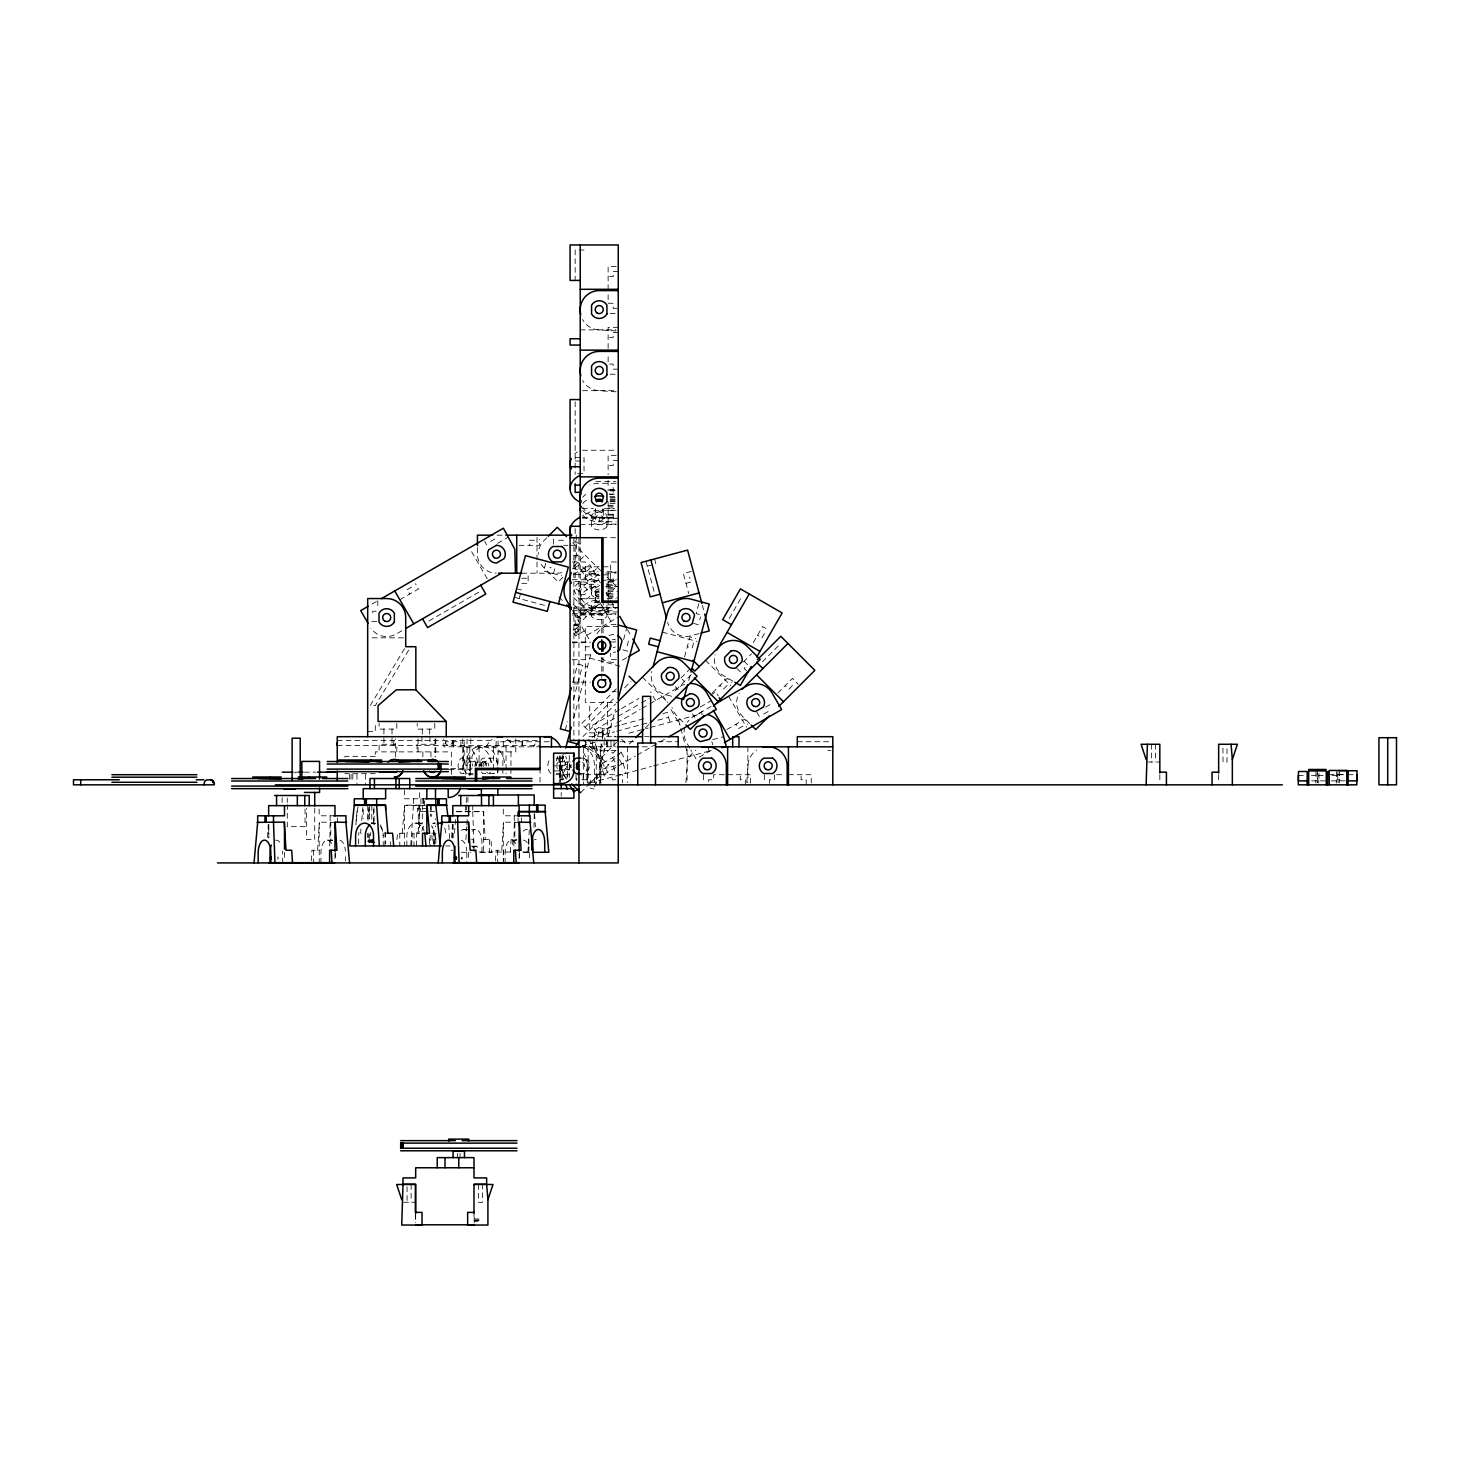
<?xml version="1.0" encoding="UTF-8"?>
<svg xmlns="http://www.w3.org/2000/svg" width="1470" height="1470" viewBox="0 0 1470 1470"><rect width="100%" height="100%" fill="white"/><g stroke="black" fill="none" stroke-linecap="round" stroke-linejoin="round"><path stroke-width="0.75" stroke-dasharray="5 3.75" d="M395.632 757.05L395.632 738.951M374.005 807.544L374.152 824.835M472.752 811.734L474.185 852.288M413.419 805.376L410.718 845.93M267.485 837.385L268.293 824.523M311.254 860.814L311.916 850.266L319.229 850.266M317.612 850.266L319.358 822.373M329.739 846.058L330.107 822.373M355.869 824.835L357.339 807.544M367.996 820.389L368.805 807.526M411.618 845.93L412.427 833.251L419.74 833.251M418.123 833.251L419.869 805.376M429.313 843.817L429.846 835.383M451.639 837.385L452.448 824.523M454.469 833.288L455.663 818.257M465.916 839.609L466.725 826.746M466.854 824.596L467.258 818.165M495.408 860.814L496.07 850.266L503.383 850.266L503.383 862.927M501.766 850.266L503.512 822.373M510.347 852.288L511.137 839.609L516.852 839.609M513.894 846.058L514.261 822.373M527.914 852.288L529.494 826.967M559.041 784.833L560.309 766.091A19.643 19.643 0 0 1 563.139 756.315M685.92 782.757L687.06 766.091A19.643 19.643 0 0 1 695.751 750.159M746.76 782.738L747.881 765.833A19.661 19.661 0 0 1 756.793 750.012M360.958 828.97L360.591 833.251L362.869 833.251M361.73 820.389L362.851 807.526M396.937 839.591L397.506 833.251L404.452 833.251M402.174 833.251L404.636 805.376L427.035 805.376M356.144 820.609L358.184 805.376M578.959 629.619L577.067 632.008L573.888 632.376M473.928 847.106L475.821 846.169L477.695 847.161M519.204 598.566L520.931 592.153M545.756 563.175L543.661 571.003L561.613 575.817M553.455 573.631L554.76 568.743L549.872 567.42M573.061 681.327L577.692 664.017L587.486 666.645M565.215 730.222L567.53 721.568M573.318 699.941L582.598 665.34M562.165 761.148L563.947 754.551M573.576 718.554L591.546 651.486M594.413 748.542L597.206 738.142M597.757 736.047L599.98 727.724L609.774 730.351M623.611 639.597L626.881 627.341M602.259 738.84L603.582 733.934L608.47 735.257M627.194 645.808L628.499 640.902L625.246 640.02M594.597 787.001L615.415 709.293M684.579 656.888L689.926 636.896L695.806 638.458M698.856 603.6L696.155 613.633L701.061 614.938L699.757 619.844M693.509 643.107L692.205 647.994L687.298 646.69M688.732 680.518L690.422 674.197M521.905 744.445L522.291 741.744L522.695 744.445M452.539 743.434L452.925 741.744L449.985 745.547M461.176 858.976C462.407 853.39 462.774 862.541 461.268 857.433M729.267 618.411L742.295 595.828M753.301 642.666L762.599 626.569L767.854 629.601M764.455 633.496L761.919 637.888L757.528 635.352M404.526 648.656L370.219 705.637L375.291 705.637L410.773 646.708M472.256 846.573L473.303 847.161M546.822 537.763L543.845 540.739A19.018 19.018 0 0 0 538.277 554.19M562.918 577.214L558.177 581.973L543.845 567.622A19.018 19.018 0 0 1 540.813 563.69M573.704 566.428L585.06 555.072M586.861 571.205L590.444 567.622L594.027 571.205L597.61 567.622M598.327 574.072L594.027 578.371L577.894 562.257M582.377 613.339L588.643 607.055L592.226 610.638M599.025 603.839L582.377 620.505L572.969 611.097M606.945 595.938L614.846 588.018M616.316 688.879L581.495 723.718L588.662 730.884M585.078 727.301L615.158 697.221M624.658 687.721L630.997 681.382M582.928 736.617L615.581 703.965M601.212 757.767L616.444 742.534M680.959 678.001L689.926 669.052M615.25 750.894L612.861 753.283L609.278 749.7M691.249 674.675L676.733 689.191A19.018 19.018 0 0 0 673.756 693.178M580.595 792.716L623.611 749.7M629.344 743.967L634.176 739.134M645.477 727.834L648.711 724.6M712.454 692.903L727.099 678.276L731.399 682.576M743.397 661.959L751.593 653.764M727.099 685.443L723.516 689.026L719.933 685.443M762.36 661.904L780.79 643.474M777.795 693.05L792.44 678.423L798.173 684.156M792.44 685.59L788.857 689.173L785.274 685.59M277.499 856.992L278.455 858.076L277.518 859.197M372.057 604.041L377.735 600.771M411.545 587.1L407.153 589.635L409.689 594.027M490.576 541.475L494.967 538.939L496.658 541.86M399.822 599.723L418.472 588.955L415.44 583.682M497.503 543.33L508.473 536.991M401.898 630.722L395.981 634.14A19.018 19.018 0 0 1 370.973 628.241M428.946 620.965L479.367 591.859M573.484 574.274L589.929 564.756L601.34 584.527M587.486 580.815L591.877 578.28L594.413 582.671L598.804 580.135M599.595 585.538L592.557 589.58L581.164 569.827M576.663 617.804L599.889 604.372M604.611 610.436L609.003 607.9L607.312 604.978M573.355 629.95L581.091 625.485M584.251 630.961L575.487 636.032L573.374 632.376M586.787 635.352L619.715 616.353M626.734 657.66L623.115 659.754A19.018 19.018 0 0 1 618.558 661.721M619.513 709.698L592.355 725.371L597.426 734.155M621.442 708.595L638.899 698.507M594.891 729.763L616.224 717.452M618.172 716.331L639.487 704.02M641.434 702.899L649.189 698.415M592.171 737.205L614.883 724.085M616.83 722.964L640.093 709.532M642.022 708.411L647.847 705.049M649.777 703.928L680.849 685.994A19.018 19.018 0 0 1 685.424 684.101M710.396 695.108L715.872 691.947L718.224 696.027M602.59 763.371L619.384 753.687M700.271 706.978L711.241 700.639M711.076 706.427L693.289 716.698A19.018 19.018 0 0 0 687.298 722.34M698.415 713.905L702.807 711.37M588.753 783.069L635.316 756.186M637.3 755.047L664.954 739.079M726.841 729.524L744.757 719.161L747.807 724.434M765.613 707.125L772.926 702.899M742.901 726.088L738.51 728.624L735.992 724.232M763.757 714.053L768.149 711.517L766.458 708.595M711.168 750.27L696.045 758.998L690.845 749.976M1147.923 762.03L1159.83 762.03M403.515 1202.239L415.422 1202.239M330.805 840.215L332.587 840.234L330.805 840.215L330.732 822.373M514.886 822.373L514.886 840.178L516.393 840.215L511.431 840.123M373.398 823.182L373.398 807.6M418.288 805.376L418.288 823.218L420.31 823.218L422.331 823.218L422.331 805.376M435.304 823.182C427.899 822.832 439.126 825.295 435.304 818.735M577.857 555.054L573.888 555.458M647.278 566.152L653.709 564.425M691.212 571.444L683.366 573.539L688.732 593.531M685.994 583.333L690.9 582.028L689.577 577.122M699.04 633.625L690.882 635.812A19.018 19.018 0 0 1 667.601 622.38M619.734 725.169L602.424 729.8L605.052 739.594M621.902 724.581L643.529 718.793M662.988 713.575L667.307 712.417L669.934 722.211M603.747 734.706L614.552 731.803M616.72 731.215L649.152 722.523M657.807 720.208L668.63 717.323M582.046 745.768L595.258 742.221L605.107 778.953M628.848 733.218L648.307 727.999M650.475 727.429L698.085 714.659A19.018 19.018 0 0 1 703.009 714.016M602.479 769.159L619.127 764.694M712.656 739.63L723.663 736.672M590.352 782.904L651.375 766.55M653.58 765.962L711.535 750.435M422.074 823.292L418.325 823.218M478.54 1184.489L478.54 1202.239L480.561 1202.423L482.601 1202.239L482.601 1184.489M373.325 823.218L371.212 823.108L376.871 823.108M584.031 250.029L575.156 250.029L575.156 280.439M616.224 266.493L608.121 266.493L608.121 289.314M618.245 271.564L613.174 271.564L613.174 276.636L608.121 276.636M608.121 303.243L613.174 303.243L613.174 308.314L618.245 308.314M610.142 313.386L616.224 313.386M618.245 327.332L608.121 327.332L608.121 350.136M580.227 329.868L616.022 329.868M618.245 332.404L613.174 332.404L613.174 337.475L608.121 337.475M618.245 369.154L613.174 369.154L613.174 364.082L608.121 364.082L608.121 353.682M610.142 374.225L616.224 374.225M582.469 390.689L616.022 390.689M582.469 450.243L616.022 450.243M616.224 455.332L608.121 455.332L608.121 474.718M575.156 457.446L584.031 457.446L584.031 473.597L575.156 473.597M618.245 460.404L613.174 460.404L613.174 465.475L608.121 465.475M575.156 461.01L584.031 461.01M595.883 481.499L616.022 481.499M616.132 483.299L599.245 483.299A19.018 13.395 0 0 0 589.727 485.082M609.297 489.602L616.022 489.602M610.142 490.153L616.224 490.153M609.811 490.484L616.132 490.484M609.811 490.815L613.174 490.815M609.297 494.085L616.022 494.085M609.811 494.6L613.174 494.6M609.811 496.786L616.132 496.786M610.142 497.246L616.224 497.246M610.142 499.028L616.224 499.028M610.142 499.947L616.224 499.947M610.142 500.958L616.224 500.958M610.142 501.729L616.224 501.729M610.142 503.53L616.224 503.53M608.121 505.312L616.224 505.312M608.121 506.231L616.224 506.231M608.121 508.014L616.224 508.014M582.432 508.473L593.402 508.473M604.39 508.473L614.534 508.473M616.132 510.274L599.245 510.274A19.018 13.395 0 0 0 582.782 516.962M608.121 510.66L613.174 510.66L613.174 517.826M608.121 514.261L613.174 514.261M608.121 515.106L616.224 515.106M582.782 510.586A19.018 13.395 0 0 0 599.245 517.275L616.132 517.275M582.469 517.44L616.022 517.44M582.469 518.175L616.022 518.175M582.782 515.088A19.018 13.395 0 0 0 599.245 521.776L616.132 521.776M616.224 524.092L608.121 524.092L608.121 501.729M580.227 524.459L616.022 524.459M497.08 535.172L503.622 535.172M601.781 537.708L616.187 537.708M534.474 540.243L529.402 540.243L529.402 545.315M558.545 540.243L563.616 540.243L563.616 543.624M519.002 545.315L539.527 545.315L539.527 539.233M563.616 545.315L567.843 545.315M569.441 545.315L576.295 545.315M572.271 561.963L585.299 561.963L585.299 579.695M616.353 561.963L610.656 561.963L610.656 579.695M585.299 566.777L601.781 566.777M603.049 566.795L610.656 566.795M580.227 571.701L598.125 571.701M607.073 571.701L616.022 571.701M616.224 572.253L608.121 572.253L608.121 613.854L616.224 613.854M605.585 573.043L616.132 573.043M521.795 573.19L557.277 573.19A19.018 19.018 0 0 0 562.201 572.547M575.156 574.458L580.227 574.458M585.299 574.862L601.781 574.88M603.049 574.862L610.656 574.862M521.795 578.261L528.134 578.261M572.271 579.695L598.125 579.786M607.073 579.786L616.353 579.695M601.359 580.246L616.132 580.246M608.121 581.256L616.224 581.256M580.227 581.642L575.156 581.642L575.156 540.648M608.121 582.102L613.174 582.102M521.795 583.333L528.134 583.333L528.134 573.19M580.227 584.288L598.125 584.288M607.073 584.288L616.022 584.288M608.121 585.703L613.174 585.703L613.174 578.518M605.585 586.53L618.245 586.53M608.121 587.43L616.224 587.43M608.121 588.772L616.224 588.772M608.121 590.132L616.224 590.132M608.121 591.473L618.245 591.473M608.121 593.733L616.224 593.733M608.121 595.074L616.224 595.074M608.121 596.434L616.224 596.434M608.121 597.775L618.245 597.775M580.227 598.676L598.125 598.676M607.073 598.676L616.022 598.676M608.121 604.85L616.224 604.85M574.145 606.981L580.227 606.981M618.245 607.569L599.484 607.477A19.018 13.395 0 0 1 580.227 594.266M580.227 607.918L618.245 607.918M572.381 610.73L615.967 610.73M376.136 611.208L372.755 611.208L372.755 616.279M618.245 611.979L599.484 611.979A19.018 13.395 0 0 1 580.227 598.749M572.363 613.578L601.781 613.578L601.781 633.735M580.227 614.221L616.022 614.221M572.289 615.011L603.049 615.011L603.049 633M580.227 616.867L575.156 616.867L575.156 632.1L580.227 632.1M371.745 621.351L377.827 621.351M575.156 624.07L580.227 624.07M573.888 624.805L577.673 625.632L578.959 627.763M573.888 624.897L580.227 624.915M618.245 626.422L585.299 626.422L585.299 702.458L618.245 702.458M574.145 633.956L580.227 633.956L580.227 536.293M372.149 637.833L405.702 637.833M572.271 641.967L589.856 641.986M610.656 641.967L616.353 641.967M572.363 642.702L590.462 642.702M585.299 646.8L589.415 646.8M585.299 654.867L593.531 654.867M572.271 659.699L585.299 659.699M616.353 659.699L610.656 659.699L610.656 653.103M572.363 682.117L590.462 682.117M573.888 683.917L578.959 683.917M612.071 691.286L616.187 691.286M367.684 731.619L375.291 731.619L375.291 722.946M589.011 736.691L615.489 736.691M644.595 736.691L649.078 736.691M337.255 740.476L494.875 740.476M505.937 740.476L540.041 740.476M549.174 741.744L496.107 741.744L496.107 746.815M619.972 741.744L635.646 741.744M658.027 741.744L678.184 741.744M797.31 741.744L831.101 741.744M434.844 744.279L417.112 744.279L417.112 751.887M337.255 745.547L540.041 745.547M541.456 746.815L443.793 746.815L443.793 738.712M580.338 746.815L616.132 746.815M642.353 746.815L651.32 746.815M616.114 750.619L604.152 750.619L604.152 741.744M827.72 750.619L831.101 750.619M498.054 751.887L515.786 751.887L515.786 738.859M375.291 756.333L344.862 756.333L344.862 757.362M556.358 758.153L562.606 758.153A8.875 6.247 -90 0 1 562.606 773.514L556.358 773.514M577.93 758.153L585.023 758.153A8.875 8.875 0 0 1 585.023 773.514L577.93 773.514M469.812 761.772L477.915 761.772M476.317 765.833A4.061 2.866 -90 0 1 479.165 761.772L483.667 761.772A4.061 2.866 -90 0 1 486.974 765.962M484.2 761.772L486 761.772M559.574 761.772L567.659 761.772M553.62 765.833L561.228 765.833A12.679 12.679 0 0 0 570.176 762.121M450.72 768.369L464.171 768.369L464.171 738.951M449.25 769.637L462.738 769.637M559.39 769.894L567.475 769.894M553.62 770.905L561.228 770.905M299.053 772.173L295.011 772.173L295.011 776.399M304.437 772.173L315.591 772.173M472.844 773.514L461.212 773.514A8.875 6.247 -90 0 1 461.212 758.153L472.844 758.153A8.875 6.247 -90 0 1 475.986 765.833M1328.972 774.451L1346.538 774.451M468.397 774.708L473.083 774.708M555.899 774.708L573.796 774.708M599.613 774.708L576.791 774.708L576.791 780.79M600.881 774.708L622.416 774.708L622.416 782.812M724.232 774.708L713.667 774.708L713.667 779.78L708.595 779.78L708.595 784.833M727.613 774.708L750.417 774.708L750.417 784.833M776.619 774.708L785.053 774.708M788.434 774.708L811.256 774.708L811.256 782.812M1343.653 774.708L1339.262 774.708L1339.262 782.812M1348.045 774.708L1356.81 774.708M1298.286 775.462L1304.882 775.462M1311.46 775.462L1315.852 775.462M1323.147 775.462L1318.755 775.462L1318.755 782.959M1331.93 775.462L1336.322 775.462L1336.322 782.959M559.923 779.78L563.524 779.78L563.488 774.708M581.863 779.78L590.315 779.78L590.315 783.161M615.654 779.78L612.273 779.78L612.273 774.708M1311.644 780.864L1327.722 780.864M1331.361 780.864L1348.229 780.864M426.851 798.78L404.452 798.78L404.452 788.637M427.972 808.408L417.406 808.408L417.406 811.587L427.972 811.587M434.514 811.587L430.085 811.587L430.085 808.408M456.913 811.477L483.722 811.477L483.63 852.288M456.27 811.734L483.501 811.734L485.247 839.609M334.976 815.795L319.137 815.795L319.137 805.652M519.13 815.795L503.291 815.795L503.291 805.652M335.197 822.373L319.137 822.116L319.229 862.927M519.351 822.373L503.291 822.116L503.291 860.428M415.826 823.108L418.877 823.108M463.73 829.466L468.342 829.466M471.852 829.466L475.582 829.466M384.901 833.251L386.518 833.251M431.739 833.251L435.837 833.251L435.837 845.93M471.631 839.609L473.248 839.609L473.248 848.061M483.63 839.609L490.962 839.609L491.752 852.288L478.577 852.288M534.566 839.609L536.183 839.609M327.277 840.123L331.007 840.252M445.704 845.93L450.096 845.93M471.429 846.169L477.088 846.205M450.849 850.266L452.466 850.266M479.202 852.03L511.486 852.03M522.732 852.03L529.696 852.03M461.341 852.288L470.841 852.288M523.522 852.288L532.03 852.288M473.983 1218.942L479.055 1218.942L479.055 1221.515L473.983 1221.478M473.983 1220.192L479.055 1220.192M473.983 1220.229L479.055 1220.229M575.156 555.458L577.857 555.844M616.132 330.989L599.245 329.868A19.661 19.661 0 0 1 582.543 319.486M616.169 391.829L599.484 390.689A19.643 19.643 0 0 1 582.671 380.546M618.245 518.689L599.484 517.44A19.643 19.643 0 0 1 582.671 507.279M575.156 624.897L576.846 625.209M448.019 745.547L445.796 743.728L445.373 740.476M572.528 568.247L599.944 575.597M693.546 623.427L699.408 625.007M516.613 588.698L521.501 590.003M573.704 607.937L578.059 609.095A19.018 19.018 0 0 0 599.448 600.238M662.345 632.118L696.909 641.379M514.316 597.261L546.491 605.879M622.931 649.905L628.811 651.486M589.782 658.082L622.196 666.755M671.569 696.265L665.524 694.649A19.018 19.018 0 0 1 651.78 671.533M582.598 745.382L604.207 751.17M590.003 788.03L594.045 789.114M733.015 681.198L723.865 675.906A19.018 19.018 0 0 1 715.008 654.536M744.114 661.243L747.697 664.826L744.114 668.409L746.503 670.798M736.948 668.409L741.247 672.709M705.582 660.342L730.884 685.645M572.712 542.742L601.193 571.205M607.018 577.03L616.426 586.438M749.718 723.516L742.258 716.055A19.018 19.018 0 0 1 739.226 693.105M682.154 679.195L684.542 681.602M675.226 686.619L678.093 689.485M573.667 597.463L589.543 613.339M573.153 604.115L585.96 616.922M642.427 677.119L667.729 702.421M558.839 596.967L563.543 601.671M682.98 721.972L677.082 716.092A19.018 19.018 0 0 1 672.047 707.621M583.075 739.63L608.378 764.933M756.829 712.197L760.89 719.216M728.624 696.284L746.521 727.283M692.499 713.795L694.538 717.323M605.971 592.539L615.287 608.672M627.359 629.583L631.732 637.135M663.282 696.137L666.645 701.943M671.11 709.698L680.059 725.188M689.797 748.175L686.674 742.754A19.018 19.018 0 0 1 684.579 728.348M599.539 601.671L610.932 621.424M650.53 691.8L651.136 692.848M653.066 696.192L655.602 700.584M573.245 611.887L590.223 641.288M576.699 628.021L579.878 633.496M621.259 752.603L626.312 761.386M619.403 759.531L621.92 763.922M612.476 757.675L615.011 762.066M484.659 541.383L486.699 544.892M588.643 739.226L607.661 772.154M471.613 551.728L488.389 580.779M564.259 775.554L566.336 779.173M702.458 605.603L703.597 609.811M711.866 741.597L712.748 744.849M707.842 746.172L709.165 751.06M654.536 558.967L655.841 563.855M645.973 561.264L654.021 591.344M678.497 719.914L680.242 726.4M680.812 728.55L684.873 743.673M685.443 745.841L688.346 756.646M623.28 763.573L625.908 773.367M613.486 766.201L614.809 771.088M562.293 770.997L564.462 779.045M534.566 813.884L535.374 826.746M448.773 824.835L449.838 841.704M431.886 835.364L432.4 843.817M430.618 805.376L430.728 816.254M1339.446 770.739L1339.446 780.864M1337.939 770.482L1338.031 782.775M1337.755 774.451L1337.755 782.757M1336.506 771.493L1336.506 780.864M1318.939 773.367L1318.939 780.864M1317.414 769.471L1317.451 782.848M1317.23 773.441L1317.23 782.554M1316.036 771.493L1315.852 782.959M1227.009 748.726L1227.009 762.03L1223.022 762.066L1222.948 744.279M1218.648 774.708L1218.648 782.812M1159.83 774.708L1159.83 782.812M1155.53 744.279L1155.53 762.03M1151.469 744.279L1151.469 762.03M806.185 784.833L806.185 779.78L801.113 779.78L801.113 774.708M774.506 774.708L774.506 779.78L769.435 779.78L769.435 784.833M764.363 774.708L764.363 782.812M747.881 746.815L747.881 782.61M745.345 784.833L745.345 779.78L740.274 779.78L740.274 774.708M703.524 774.708L703.524 782.812M687.06 749.057L687.06 782.61M627.506 746.815L627.506 782.61M614.037 741.744L614.037 746.815M613.174 487.434L613.174 495.886M613.174 603.986L613.174 607.569M611.005 741.394L611.005 746.815M608.121 294.808L608.121 299.696M608.121 480.433L608.121 490.815M607.716 741.744L607.716 750.619M607.477 702.458L607.477 732.887L589.727 732.887L589.746 702.458M606.926 583.314L606.926 594.964M606.926 604.887L606.926 616.536A8.875 6.247 0 0 1 591.565 616.536L591.565 604.887A8.875 6.247 0 0 1 599.245 601.763M606.834 741.744L606.834 746.815M603.288 510.255L603.288 518.359A4.061 2.866 0 0 1 597.096 520.692A4.061 2.866 0 0 1 597.316 515.75A4.061 2.866 0 0 1 603.288 518.359M603.288 600.017L603.288 608.102A4.061 2.866 0 0 1 597.096 610.454A4.061 2.866 0 0 1 597.316 605.511A4.061 2.866 0 0 1 603.288 608.102M603.049 657.623L603.049 673.26M602.645 732.887L602.645 740.476M602.406 732.887L602.406 736.691M601.781 657.549L601.781 677.541M600.881 746.815L600.881 784.833M600.532 782.61L600.532 746.815A22.895 16.243 -90 0 1 602.167 743.893M599.613 784.833L599.613 765.833A19.018 19.018 0 0 0 580.595 746.815M599.245 517.275L599.245 521.776M596.581 774.708L596.581 782.812M596.25 746.815L596.25 784.833M595.185 510.09L595.185 518.175M599.374 588.974A4.061 2.866 0 0 0 595.185 591.749L595.185 593.549A4.061 2.866 0 0 0 599.117 596.489M599.245 591.234A4.061 2.866 0 0 0 595.185 594.082L595.185 598.584A4.061 2.866 0 0 0 599.245 601.432M595.185 594.082A4.061 2.866 0 0 0 599.245 596.949A4.061 2.866 0 0 0 595.185 599.833L595.185 607.937M594.799 732.887L594.799 736.691M594.56 732.887L594.56 740.476M594.45 782.738L594.45 765.833A19.018 13.395 -90 0 0 584.527 747.477M592.612 741.744L592.612 746.815M588.147 746.815L588.147 784.833M587.596 774.708L587.596 782.812M587.265 782.738L587.265 765.833A19.018 13.395 -90 0 0 583.333 752.383M586.934 774.708L586.714 783.161M585.409 741.744L585.409 746.815M583.663 746.815L583.663 784.833M583.149 774.708L583.149 779.78M578.959 537.708L578.959 740.476M576.295 535.172L576.295 554.19A19.018 19.018 0 0 1 573.741 563.69M576.019 774.708L576.019 780.79M575.156 401.806L575.156 474.424M575.156 528.575L575.156 538.387M573.888 537.708L573.888 740.476M569.276 755.598L569.276 777.575M567.475 776.399L567.475 765.833A19.018 13.395 -90 0 0 565.693 756.333M567.089 774.708L567.089 778.089M562.642 774.708L562.642 780.79M561.228 765.833L561.228 781.47M561.228 792.459L561.228 796.262M560.474 784.833L560.474 765.833A19.018 13.395 -90 0 1 564.388 752.383M560.309 755.764L560.309 780.368M559.574 755.764L559.574 780.368M553.473 539.233L553.473 545.315M540.041 768.369L540.041 782.775M537.009 537.414L537.009 559.776M537.009 562.018L537.009 573.19M534.216 813.737L534.033 827.316M529.623 852.784L529.623 860.905M528.851 839.609L528.851 852.288M522.291 740.476L522.291 745.547M521.556 817.89L521.556 822.116M519.48 852.361L519.48 860.814M519.13 853.666L519.13 862.669M518.101 817.89L518.101 822.116M514.261 815.795L514.261 822.116M512.754 839.609L512.754 848.061M510.972 751.887L510.954 768.369M510.954 769.637L510.954 773.441M506.047 746.815L506.047 773.661M505.092 862.927L505.092 852.784A12.679 6.339 -90 0 1 509.392 840.785A12.679 6.339 -90 0 1 516.466 845.085M503.291 741.744L503.291 746.815M502.869 751.887L502.869 768.369M502.869 769.637L502.869 773.441M498.109 741.027L497.944 773.661M497.687 850.266L497.687 862.927M497.503 767.946L497.503 774.286M493.461 746.815L493.461 773.661M489.345 839.609L489.345 852.288M481.921 852.288L481.921 842.145A12.679 6.339 -90 0 0 472.421 831.175M479.073 746.815L479.073 766.954M477.438 547.685L477.438 553.933A19.018 19.018 0 0 0 496.199 573.19M473.983 1213.522L474.24 1222.93M472.752 805.137L472.752 811.477M470.767 738.712L470.767 746.815M470.271 774.414L470.271 766.091A19.018 13.395 -90 0 1 483.483 746.815M469.83 746.815L469.83 775.903M468.562 852.361L468.562 860.814M467.883 797.034L467.883 803.116M467.019 738.969L467.019 773.367M466.835 852.784L466.835 862.927M466.449 805.137L466.449 811.477M466.302 797.53L466.302 803.612M465.769 774.414L465.769 766.091A19.018 13.395 -90 0 1 479 746.815M465.457 805.137L465.457 811.477M463.528 746.815L463.528 773.661M462.738 738.877L462.738 773.367M460.882 746.815L460.882 741.744L445.649 741.744L445.649 746.815M460.036 1153.399L460.036 1157.625M457.501 1153.399L457.501 1157.625M453.679 741.744L453.679 746.815M452.852 740.476L452.833 746.815M452.999 824.596L452.999 837.955M452.815 824.376L452.815 837.9M451.327 774.543L451.327 751.887L375.291 751.887L375.291 757.362M435.781 738.859L435.763 756.462M435.487 834.409L435.487 843.412M434.771 723.369L434.771 729.083L417.186 729.083L417.186 723.369M435.046 738.951L435.046 757.05M434.477 843.909L434.477 835.787A12.679 8.967 90 0 0 431.849 826.82M434.128 845.93L434.128 835.787A12.679 6.339 90 0 0 431.647 825.736M433.301 843.909L433.301 835.787A12.679 6.339 90 0 1 435.781 825.736M431.243 805.376L431.243 816.511M430.949 751.887L430.949 758.061M430.012 736.691L430.012 744.279M430.122 835.364L430.122 845.93M429.681 729.083L429.681 736.691M424.701 800.893L424.72 805.119L404.452 805.119L404.452 845.93M423.709 798.78L423.709 805.119M422.882 751.887L422.882 758.061M422.919 798.78L422.919 805.119M422.276 729.083L422.276 736.691M421.945 736.691L421.945 744.279M420.916 798.78L420.916 805.119M420.567 808.408L420.567 811.587M419.648 792.697L419.648 798.78M419.648 805.119L419.648 832.149M418.05 738.859L418.05 751.887M416.543 845.93L416.543 835.787A12.679 8.967 90 0 1 424.334 823.218M415.679 1213.522L415.679 1222.544M415.422 1214.496L415.422 1222.93M414.025 833.251L414.025 845.93M413.419 798.78L413.419 805.119M411.122 1184.489L411.122 1202.239M407.061 1186.713L407.061 1202.239M406.878 845.93L406.878 835.787A12.679 8.967 90 0 1 414.081 823.365A12.679 8.967 90 0 1 424.113 830.936M399.785 833.251L399.785 845.93M396.79 723.369L396.79 729.083L379.113 729.083L379.113 723.369M396.827 751.887L396.827 744.279L379.095 744.279L379.095 751.887M393.831 740.476L393.831 745.547M392.012 729.083L392.012 744.279M390.616 841.704L390.616 845.93M385.636 832.149L385.636 843.817M385.011 832.149L384.901 845.93M383.909 729.083L383.909 744.279M380.032 824.817A12.679 6.339 90 0 1 383.192 835.787L383.211 845.93M377.827 600.66L377.827 609.095M375.291 773.679L344.862 773.679M371.8 805.376L371.8 823.218M369.356 805.376L369.356 818.735M369.154 809.621L369.154 818.643M369.154 834.409L369.154 838.911M368.823 833.251L368.823 837.477M367.739 805.376L367.739 818.753M367.537 833.251L367.537 837.477M365.497 774.286L365.497 784.833M363.219 809.621L363.219 818.643M358.68 843.909L358.68 835.787A12.679 6.339 -90 0 1 358.882 832.516M356.934 774.286L356.934 784.833M352.818 774.286L352.818 782.738M351.036 774.286L351.036 782.738M349.327 774.286L349.327 782.738M345.468 856.845L345.468 860.905M337.402 817.89L337.402 822.116M335.325 852.361L335.325 860.814M334.976 853.666L334.976 862.669M330.107 815.795L330.107 822.116M320.938 862.927L320.938 852.784A12.679 6.339 90 0 1 325.642 840.546A12.679 6.339 90 0 1 332.771 846.463M314.727 808.169L314.727 839.591L306.642 839.591L306.642 808.169M313.514 850.266L313.514 862.927M305.043 809.051L305.043 826.673L287.293 826.673L287.293 804.66M287.293 798.045L287.293 802.455M284.39 852.361L284.39 860.814M282.681 862.927L282.681 852.784A12.679 6.339 -90 0 0 282.626 851.13M282.13 797.53L282.13 803.612M268.826 824.596L268.826 837.955L268.642 824.376M461.304 830.44A12.679 6.339 -90 0 1 466.909 831.175M523.338 831.175A12.679 6.339 -90 0 1 527.344 829.576M275.515 840.234A12.679 6.339 -90 0 1 281.376 845.085M339.956 840.234A12.679 6.339 90 0 1 345.413 851.13M370.532 835.787A12.679 6.339 90 0 1 370.734 832.516M373.692 824.817A12.679 6.339 90 0 1 375.217 823.549M444.675 828.069A12.679 6.339 90 0 1 445.98 835.787M421.927 830.936A12.679 6.339 90 0 1 424.628 824.817M373.086 823.218A12.679 8.967 90 0 1 375.42 823.218M380.583 826.82A12.679 8.967 90 0 1 383.211 835.787M461.341 840.234A12.679 6.339 -90 0 1 466.798 851.13M523.283 840.123A12.679 6.339 -90 0 1 529.145 847.951M582.782 497.191A19.018 13.395 0 0 1 585.795 494.416M603.159 509.116A4.061 2.866 0 0 1 599.245 511.248A4.061 2.866 0 0 1 595.332 509.116M574.807 453.862A22.895 16.243 0 0 1 577.306 451.896M602.81 508.822A4.061 2.866 0 0 1 599.117 513.03A4.061 2.866 0 0 1 595.791 508.675M582.782 503.475A19.018 13.395 0 0 1 589.727 498.569M580.227 544.212A22.895 16.243 0 0 1 574.807 540.592M580.227 591.528A22.895 16.243 0 0 1 574.807 587.926M574.807 568.173A22.895 16.243 0 0 1 580.227 564.553M591.565 520.545A8.875 6.247 0 0 1 606.926 520.545M606.926 521.391A8.875 6.247 0 0 1 591.565 521.391M595.185 598.584A4.061 2.866 0 0 1 599.245 595.717M591.565 610.289A8.875 6.247 0 0 1 606.926 610.289M606.926 611.153A8.875 6.247 0 0 1 591.565 611.153M599.117 594.688A4.061 2.866 0 0 1 595.185 591.749M580.227 593.641A19.018 13.395 0 0 1 599.245 580.246A8.875 6.247 0 0 0 591.565 583.314L591.565 594.964A8.875 6.247 0 0 0 599.245 598.088M580.227 613.413A19.018 13.395 0 0 1 599.245 600.017M595.185 593.549A4.061 2.866 0 0 1 599.374 590.775M599.117 602.792A4.061 2.866 0 0 1 595.185 599.833M591.565 588.717A8.875 6.247 0 0 1 599.245 585.574M599.245 592.686A8.875 6.247 0 0 1 591.565 589.562M580.227 586.438A19.018 13.395 0 0 1 599.245 573.043M580.227 599.925A19.018 13.395 0 0 1 599.245 586.53M615.415 646.929A4.061 4.061 0 0 1 613.266 647.462M612.347 639.505A4.061 4.061 0 0 1 615.526 639.964M613.651 662.419A19.018 19.018 0 0 1 600.128 657.035M596.93 633.901A19.018 19.018 0 0 1 618.319 625.044M582.616 762.324A4.061 4.061 0 0 1 582.506 769.398M566.189 778.255A19.018 19.018 0 0 1 566.979 752.567M615.691 651.982A8.875 8.875 0 0 1 613.394 652.294M608.966 635.738A8.875 8.875 0 0 1 615.691 634.838M467.46 758.153A8.875 6.247 -90 0 1 467.46 773.514M466.596 773.514A8.875 6.247 -90 0 1 466.596 758.153M483.134 766.752A4.061 2.866 -90 0 1 485.633 761.791A4.061 2.866 -90 0 1 488.775 765.962M472.164 767.965A4.061 2.866 -90 0 1 467.478 768.332A4.061 2.866 -90 0 1 468.838 761.974A4.061 2.866 -90 0 1 472.587 765.962M484.108 746.815A19.018 13.395 -90 0 1 497.503 765.833A8.875 6.247 -90 0 0 494.434 758.153L482.785 758.153A8.875 6.247 -90 0 0 479.661 765.833M464.336 746.815A19.018 13.395 -90 0 1 477.732 765.833M481.333 766.752A4.061 2.866 -90 0 1 483.832 761.791A4.061 2.866 -90 0 1 486.515 765.833M475.03 766.752A4.061 2.866 -90 0 1 477.529 761.791A4.061 2.866 -90 0 1 480.672 765.962M489.032 758.153A8.875 6.247 -90 0 1 492.156 765.833M490.337 772.099A8.875 6.247 -90 0 1 489.032 773.514M481.499 772.099A8.875 6.247 -90 0 0 482.785 773.514L494.434 773.514A8.875 6.247 -90 0 0 495.721 772.099M488.187 773.514A8.875 6.247 -90 0 1 486.882 772.099M485.063 765.833A8.875 6.247 -90 0 1 488.187 758.153M491.311 746.815A19.018 13.395 90 0 1 504.706 765.833M477.824 746.815A19.018 13.395 -90 0 1 491.219 765.833M600.844 743.893A22.895 16.243 -90 0 1 602.498 746.815M556.432 760.909A19.018 13.395 -90 0 1 557.773 756.333M569.368 769.894A4.061 2.866 -90 0 1 566.501 765.833A4.061 2.866 -90 0 1 569.368 761.772M571.389 767.854A4.061 2.866 -90 0 1 571.132 764.657M614.019 736.691A22.895 16.243 -90 0 1 616.647 736.984M621.663 739.373A22.895 16.243 -90 0 1 625.852 743.893M556.744 764.657A4.061 2.866 -90 0 1 561.191 762.581A4.061 2.866 -90 0 1 561.044 769.233A4.061 2.866 -90 0 1 556.707 766.752M569.533 768.792A4.061 2.866 -90 0 1 565.491 768.608A4.061 2.866 -90 0 1 565.619 762.875A4.061 2.866 -90 0 1 569.662 763.059M570.36 764.896A4.061 2.866 -90 0 1 570.011 767.965M533.537 746.815A22.895 16.243 -90 0 1 535.19 743.893M507.352 739.373A22.895 16.243 -90 0 1 513.195 746.815M486.221 746.815A22.895 16.243 -90 0 1 492.064 739.373M557.203 758.153A8.875 6.247 -90 0 1 557.203 773.514M550.956 773.514A8.875 6.247 -90 0 1 550.956 758.153M584.196 758.153A8.875 6.247 -90 0 1 584.196 773.514M569.625 768.13A8.875 6.247 -90 0 1 569.625 763.536M480.8 765.833A4.061 2.866 -90 0 1 483.667 761.772M479.165 761.772A4.061 2.866 -90 0 1 482.031 765.833M591.859 590.738L587.412 583.057A8.875 8.875 0 0 0 574.108 590.738L578.537 598.419A8.875 8.875 0 0 0 591.859 590.738M606.926 526.793L606.926 515.143A8.875 6.247 0 0 0 591.565 515.143L591.565 526.793A8.875 6.247 0 0 0 606.926 526.793M580.852 594.174A4.061 4.061 0 0 0 587.026 590.866A4.061 4.061 0 0 0 581.054 587.155A4.061 4.061 0 0 0 580.852 594.174"/><path stroke-width="1.5" d="M337.255 745.547L337.255 742.736M273.512 822.373L274.945 862.927M457.666 822.373L459.118 862.927M254.034 862.927L257.673 822.373M438.207 862.927L441.827 822.373M373.49 841.391L372.608 839.811L371.083 842.31L369.264 839.884L368.143 841.134L369.282 842.347L371.046 839.848L372.186 842.236L374.188 842.31M401.733 1199.722L396.679 1184.489L415.422 1184.489L415.422 1212.382L422.019 1212.382L422.019 1225.043L401.733 1225.043L403 1184.489M1146.141 784.833L1147.409 744.279M549.909 601.542L547.281 611.336L513.012 602.167L525.47 555.642L568.32 567.126L558.471 603.839M571.316 687.813L560.309 728.899L570.103 731.527M565.711 747.936L571.26 727.209M618.374 698.287L636.675 629.968L618.319 625.044M652.956 667.141L667.601 612.531A19.018 19.018 0 0 1 690.882 599.099L709.238 604.023L690.992 672.084M687.611 684.744L683.66 699.5L675.594 697.35M474.24 1212.382L467.644 1212.382L467.644 1225.043L487.911 1225.043L487.911 1199.722L492.983 1184.489L474.24 1184.489M1232.338 784.833L1232.338 759.531L1237.391 744.279L1218.648 744.279L1218.648 773.055M716.901 649.942L749.222 593.972M751.243 666.516L740.329 685.424L734.835 682.245M756.701 657.072L782.15 612.972L740.439 588.9L722.689 619.623L731.472 624.695M440.89 770.666A8.728 8.544 -90 0 1 439.989 772.797L436.755 776.05A9.206 9.022 -90 0 1 427.88 776.05L424.628 772.797A8.728 8.544 -90 0 1 423.746 770.666M548.31 536.256L557.277 527.307L566.538 536.568M618.741 700.804L656.759 662.768A19.018 19.018 0 0 1 683.66 662.768L697.092 676.218L650.31 723.001M635.793 737.517L643.86 729.451M757.27 659.828L780.79 636.289L814.839 670.357L778.843 706.353M704.24 715.449L690.349 729.341L685.92 724.93M713.501 706.206L760.247 659.442L746.815 646.01A19.018 19.018 0 0 0 719.933 646.01L694.832 671.092L692.443 668.703M742.258 689.173L787.957 643.474M769.582 715.614L755.69 729.506L751.207 725.022M271.233 859.215L270.278 858.149L271.215 857.01M388.025 762.085L389.862 760.688A8.875 8.875 0 0 1 398.737 760.688A9.206 9.022 -90 0 0 389.862 760.688M606.21 653.121L609.462 649.869A9.206 9.022 0 0 0 609.462 640.993L606.21 637.759A8.728 8.544 0 0 0 597.334 637.741L594.101 640.993A9.206 9.022 0 0 0 594.101 649.869L597.334 653.121A8.875 8.875 0 0 0 610.656 645.44A8.875 8.875 0 0 0 597.334 637.759A8.875 8.875 0 0 0 597.334 653.121M368.29 606.228L360.72 610.601L368.014 623.225M381.52 598.584L503.401 528.208L514.812 549.265L515.455 573.19M405.849 628.443L501.546 573.19M628.535 656.631L639.358 650.365L632.817 639.027M715.449 703.891L746.19 686.159A19.018 19.018 0 0 1 772.154 693.105L781.654 709.569L724.398 742.626M579.309 788.526L573.631 791.797L569.46 784.576M668.905 736.801L716.313 709.422L706.813 692.958A19.018 19.018 0 0 0 690.349 683.458M456.343 859.362L456.49 856.863M660.048 594.229L650.255 596.838L641.067 562.569L687.592 550.111L701.888 603.49M662.345 602.792L699.077 592.943M701.08 633.092L709.238 630.906L704.718 614.037M721.88 747.66L726.29 746.466L721.366 728.109A19.018 19.018 0 0 0 707.934 714.659M580.227 280.439L570.084 280.439L570.084 244.957L618.245 244.957L618.245 862.927L217.45 862.927M580.227 289.314L618.245 289.314M618.245 290.582L599.245 290.582A19.018 19.018 0 0 0 580.227 309.582A19.661 19.661 0 0 0 580.742 314.69M580.227 338.743L570.084 338.743L570.084 345.064L580.227 345.064M580.227 350.136L618.245 350.136M618.245 351.404L599.245 351.404A19.018 19.018 0 0 0 580.227 370.422M580.227 399.564L570.084 399.564L570.084 488.738M570.084 466.743L580.227 466.743M580.227 476.868L618.245 476.868M618.245 478.136L599.245 478.136A19.018 19.018 0 0 0 580.227 497.154M575.156 485.137L580.227 485.137M580.227 492.34L575.156 492.34L575.156 483.759M580.227 526.297L570.084 526.297L570.084 740.476L618.245 740.476M492.707 535.172L477.438 535.172L477.438 545.591M505.809 535.172L571.922 535.172M570.084 537.708L603.049 537.708L603.049 601.083L618.245 601.083M498.477 573.19L521.795 573.19M618.245 602.351L601.781 602.351L601.781 537.708M601.781 679.765L605.897 679.765M446.255 721.476L415.845 689.797L396.33 689.797L378.066 705.637L378.066 721.476L446.255 721.476L446.255 736.691M617.731 736.691L642.353 736.691M651.32 736.691L678.184 736.691L678.184 746.815M540.041 746.815L580.595 746.815M617.731 746.815L637.888 746.815M655.785 746.815L832.792 746.815M553.62 783.583L561.228 783.583A12.679 12.679 0 0 0 573.888 770.905L573.888 753.154L553.62 753.154L553.62 798.155L573.888 798.155L573.888 788.637L553.62 788.637M580.595 758.153L576.166 758.153A8.875 8.875 0 0 0 572.914 761.405M381.741 760.008L338.229 760.008L338.229 761.515M398.774 760.008L432.143 760.008L432.143 761.515M327.185 761.515L421.908 761.515M428.046 761.515L448.368 761.515M368.952 762.03L345.395 761.515M381.741 762.03L375.971 761.515M398.774 762.03L410.644 761.515M327.185 764.014L448.368 764.014M540.041 768.369L475.398 768.369L475.398 780.717M327.185 769.104L448.368 769.104M1308.631 769.471L1326.197 769.471M1339.446 770.739L1356.994 770.739L1356.994 780.864L1348.229 780.864M327.185 771.658L448.368 771.658M282.277 772.173L292.989 772.173M299.053 772.173L302.985 772.173M317.446 772.173L336.373 772.173M379.481 772.173L395.963 772.173M1159.83 772.173L1166.427 772.173L1166.427 784.833M1218.648 772.173L1212.052 772.173L1212.052 784.833M580.595 773.514L576.166 773.514A8.875 8.875 0 0 1 572.914 770.262M111.922 774.708L196.888 774.708M281.229 777.005L252.822 777.005L252.822 778.53M298.263 777.005L326.652 777.005L326.652 778.53M465.384 777.005L436.976 777.005L436.976 778.53M482.417 777.005L510.807 777.005L510.807 778.53M111.922 777.189L196.888 777.189M231.635 778.53L315.683 778.53M322.261 778.53L347.857 778.53M415.789 778.53L499.837 778.53M506.433 778.53L532.011 778.53M281.229 779.026L257.893 778.53M298.263 779.026L304.033 778.53M465.384 779.026L442.047 778.53M482.417 779.026L488.187 778.53M119.272 779.78L73.5 779.78L73.5 784.833L214.289 784.833L214.289 783.583A3.804 3.804 0 0 0 210.486 779.78M196.227 779.78L203.907 779.78M231.635 781.011L347.857 781.011M415.789 781.011L532.011 781.011M1307.253 780.864L1298.469 780.864L1298.469 771.493L1307.253 771.493L1307.069 784.833M111.922 782.279L196.888 782.279M275.313 784.833L1282.428 784.833M231.635 786.101L347.857 786.101M415.789 786.101L532.011 786.101M231.635 788.673L347.857 788.673M532.011 788.673L363.219 788.637L363.219 798.78M284.041 789.169L295.452 789.169M468.195 789.169L479.606 789.169M304.4 792.44L319.56 792.44L319.56 788.012M478.228 794.994L534.216 794.994L534.216 805.137M274.541 795.509L309.251 795.509L309.251 805.652M458.695 795.509L493.405 795.509L493.405 805.652M425.51 798.78L446.457 798.78L446.457 805.119L426.851 805.119L426.851 834.409M365.607 805.119L354.27 805.119L354.27 798.78L385.636 798.78L385.636 788.637M447.1 805.376L427.035 805.376L429.497 833.251L422.551 833.251L422.551 845.93M545.829 811.734L518.598 811.734L518.322 816.015L518.377 811.477L545.186 811.477L545.186 805.137L518.377 805.137L518.377 794.994M333.763 815.795L345.946 815.795L345.946 822.116M517.918 815.795L530.119 815.795L530.119 822.116M257.029 822.373L284.5 822.116L284.5 849.164M346.589 822.373L334.976 822.116L334.976 851.406M441.184 822.373L468.654 822.116L468.654 842.402M530.743 822.373L519.13 822.116L519.13 851.406M387.18 833.251L392.582 833.251L393.703 845.93M441.312 845.93L349.786 845.93L354.27 805.376L385.452 805.376L387.915 833.251M532.857 852.288L548.824 852.288L545.186 811.734M268.642 862.669L334.976 862.669M452.815 862.669L519.13 862.669M400.575 1140.646L455.388 1140.646M462.15 1140.646L516.962 1140.646M448.975 1141.143L448.626 1139.121L468.912 1139.121L468.562 1141.143M400.575 1143.127L516.962 1143.127M516.962 1148.235L400.612 1148.235L400.74 1143.127M400.575 1150.789L516.962 1150.789M473.983 1167.768L415.679 1167.768L415.679 1177.911L403 1177.911L403 1184.232L415.679 1184.232L415.679 1213.522M415.679 1224.804L473.983 1224.804M515.621 592.373L571.536 607.349M660.048 640.699L650.255 638.072L648.619 644.191L658.413 646.818M657.09 651.706L693.822 661.555M567.475 741.321L578.28 744.224M575.909 784.263L579.952 785.329M727.044 632.376L759.972 651.394M432.309 759.494A8.875 8.875 0 0 1 436.755 760.688L438.593 762.085M756.554 662.253L762.856 668.556M756.591 674.84L783.473 701.723M692.995 660.306L699.316 666.627M694.41 677.854L718.132 701.576M566.685 604.813L571.389 609.517M628.995 676.218L636.161 683.385M571.757 783.878L580.595 792.716M719.253 697.791L720.943 700.731M713.299 710.304L730.075 739.355M619.715 616.353L626.275 627.69M571.021 608.047L566.52 600.238A19.018 19.018 0 0 1 569.533 577.287M480.708 585.225L485.78 594.009L427.605 627.58L422.533 618.815M394.75 590.958L413.75 623.868M1146.141 759.531L1141.087 744.279L1159.83 744.279L1159.83 773.055M650.861 559.941L666.424 618.025M566.079 785.09L567.144 789.114M435.818 805.376L440.302 845.93M530.119 822.373L533.739 862.927M446.457 805.376L447.927 816.254M345.946 822.373L349.584 862.927M424.83 833.251L425.951 845.93M379.352 845.93L376.669 805.376M1231.07 744.279L1232.338 759.531M486.643 1184.489L487.911 1199.722M519.351 822.373L521.097 850.266L513.783 850.266L513.783 862.927M515.382 850.266L516.191 862.927M476.666 862.927L475.876 850.266L470.179 850.266L468.434 822.373M335.197 822.373L336.942 850.266L329.611 850.266L329.611 862.927M331.228 850.266L332.018 862.927M292.512 862.927L291.721 850.266L286.007 850.266L284.28 822.373M529.347 811.734L529.384 816.089M1387.717 737.701L1387.717 784.833M1356.81 774.708L1356.81 784.833L1298.286 784.833L1298.286 775.462M1348.229 770.739L1348.045 784.833M1346.814 784.833L1346.814 770.39L1329.156 770.482L1329.247 784.833M1327.722 771.493L1327.539 784.833M1326.234 784.833L1326.234 770.905L1308.668 770.905L1308.668 784.833M832.792 784.833L832.792 736.691L797.31 736.691L797.31 746.815M788.434 746.815L788.434 784.833M787.167 784.833L787.167 765.833A19.018 19.018 0 0 0 768.167 746.815A19.661 19.661 0 0 0 763.059 747.33M739.006 746.815L739.006 736.691L732.685 736.691L732.685 746.815M727.613 746.815L727.613 784.833M726.345 784.833L726.345 765.833A19.018 19.018 0 0 0 707.327 746.815M655.491 784.833L655.491 743.011L637.741 743.011L637.741 784.833M650.659 743.011L650.659 696.376L642.574 696.376L642.574 743.011M603.049 641.802L603.049 651.118M601.781 639.762L601.781 651.467M580.227 244.957L580.227 537.708M578.959 740.476L578.959 862.927M561.228 783.583L561.228 788.637M551.452 746.815L551.452 736.691L337.255 736.691L337.255 762.452M544.708 852.288L544.708 842.145A12.679 6.339 -90 0 0 538.369 829.466A12.679 6.339 -90 0 0 532.03 842.145L532.03 850.266M540.041 736.691L540.041 769.637L476.666 769.637L476.666 780.496M537.91 805.137L537.91 811.477M536.917 805.137L536.917 811.477M536.642 805.137L536.642 811.477M532.857 850.266L532.857 842.145A12.679 6.339 -90 0 0 531.993 835.805M529.347 805.137L529.347 811.477M519.13 815.795L519.13 805.652L452.815 805.652L452.815 815.795M516.723 535.172L516.723 573.19M497.834 788.912L497.834 794.994M493.258 777.005L493.258 778.53M488.904 795.509L488.904 805.652M481.37 788.912L481.37 794.994M481.499 795.509L481.499 805.652M473.983 1213.522L473.983 1184.232L486.643 1184.232L486.643 1177.911L473.983 1177.911L473.983 1157.625L437.233 1157.625L437.233 1167.768M468.654 805.652L468.654 815.795L441.827 815.795L441.827 822.116M464.465 1157.625L464.465 1151.286L453.072 1151.286L453.072 1157.625M460.735 795.509L460.735 805.652M458.769 1157.625L458.769 1167.768M457.666 815.795L457.666 822.116M454.983 862.927L454.983 852.784A12.679 6.339 -90 0 0 448.662 840.123A12.679 6.339 -90 0 0 442.323 852.784L442.323 862.927M454.542 777.005L454.542 778.53M454.175 862.927L454.175 852.784A12.679 6.339 -90 0 1 455.02 846.463M450.39 815.795L450.39 822.116M450.096 815.795L450.096 822.116M449.122 815.795L449.122 822.116M448.203 789.059L448.203 797.512A12.679 12.679 0 0 0 460.441 788.122M445.006 1157.625L445.006 1167.768M440.816 764.014L440.779 769.104M440.449 764.014L440.449 769.104M440.191 764.014L440.191 769.104M439.879 764.014L439.879 769.104M439.548 764.014L439.548 769.104M439.236 764.014L439.236 769.104M439.181 798.78L439.181 805.119M438.924 764.014L438.924 769.104M438.464 764.014L438.666 769.104M438.299 764.014L438.336 769.104M438.207 798.78L438.207 805.119M437.913 798.78L437.913 805.119M435.818 798.78L435.818 805.119M435.487 788.637L435.487 798.78M426.851 788.637L426.851 798.78M417.811 760.008L417.811 761.515M415.845 689.797L415.845 646.708L405.702 646.708L405.702 617.547A19.018 19.018 0 0 0 386.683 598.547L367.684 598.547L367.684 736.691M409.762 788.637L409.762 778.512L369.981 778.512L369.981 788.637M402.945 1143.127L402.945 1148.235M402.743 1143.127L402.743 1148.235M402.468 1143.127L402.468 1148.235M402.174 1143.127L402.174 1148.235M401.843 1143.127L401.843 1148.235M401.512 1143.127L401.512 1148.235M401.2 1143.127L401.2 1148.235M400.942 1143.127L400.942 1148.235M399.27 778.512L399.27 788.637M395.944 778.512L395.944 788.637M385.636 809.621L385.636 805.119L366.361 805.119L366.361 798.78M376.669 798.78L376.669 805.119M374.427 778.512L374.427 788.637M373.527 845.93L373.527 835.787A12.679 8.967 -90 0 0 364.578 823.108A12.679 8.967 -90 0 0 355.611 835.787L355.611 845.93M370.899 760.008L370.899 761.515M365.368 798.78L365.368 805.119M365.295 845.93L365.295 835.787A12.679 8.967 90 0 1 369.779 824.817M364.578 798.78L364.578 805.119M337.255 771.088L337.255 780.258M334.976 815.795L334.976 805.652L268.642 805.652L268.642 815.795M319.56 779.137L319.56 761.405L301.828 761.405L301.828 779.137M314.727 792.44L314.727 805.909M309.104 777.005L309.104 778.53M304.749 795.509L304.749 805.652M300.211 778.181L300.211 738.197L292.126 738.197L292.126 780.405M297.344 795.509L297.344 805.652M284.5 805.652L284.5 815.795L257.673 815.795L257.673 822.116M276.562 795.509L276.562 805.652M273.512 815.795L273.512 822.116M270.829 862.927L270.829 852.784A12.679 6.339 -90 0 0 264.49 840.123A12.679 6.339 -90 0 0 258.169 852.784L258.169 862.927M270.388 777.005L270.388 778.53M270.021 862.927L270.021 852.784A12.679 6.339 -90 0 1 271.325 845.085M266.235 815.795L266.235 822.116M265.941 815.795L265.941 822.116M264.967 815.795L264.967 822.116M204.146 784.833L204.146 783.583A3.804 3.804 0 0 1 207.95 779.78L210.761 779.78A3.804 2.701 90 0 1 213.352 782.591M80.703 779.78L80.703 784.833M573.888 753.154A12.679 12.679 0 0 1 573.465 756.444M437.215 824.082A12.679 6.339 90 0 1 442.066 824.082M606.21 653.121A8.728 8.544 0 0 1 597.334 653.121M580.797 375.769A19.643 19.643 0 0 1 580.227 370.679M580.797 502.501A19.643 19.643 0 0 1 580.227 497.411M580.227 502.225A22.895 16.243 0 0 1 580.227 475.251M580.87 507.352A19.018 13.395 0 0 1 580.87 500.425M580.87 511.854A19.018 13.395 0 0 1 580.227 508.381M571.297 468.948A22.895 16.243 0 0 1 571.297 458.53M580.227 510.182A19.018 13.395 0 0 1 580.87 506.709M580.227 496.695A19.018 13.395 0 0 1 580.87 493.222M595.791 500.572A4.061 2.866 0 0 1 602.81 500.737M596.471 501.803A4.061 2.866 0 0 1 602.204 501.932M571.297 535.925A22.895 16.243 0 0 1 580.227 517.22M571.297 583.259A22.895 16.243 0 0 1 571.297 572.841M594.799 496.676A8.875 6.247 0 0 1 603.674 496.676M617.841 651.1A8.875 8.875 0 0 0 619.66 649.685L621.957 641.122A8.875 8.875 0 0 0 617.841 635.738M701.98 747.385A19.643 19.643 0 0 1 707.07 746.815M575.248 747.385A19.643 19.643 0 0 1 580.338 746.815M579.419 769.71A4.061 4.061 0 0 1 579.676 761.883M439.989 772.797A8.875 8.875 0 0 1 424.628 772.797M435.175 771.236A4.061 4.061 0 0 1 429.442 771.236M397.157 771.236A4.061 4.061 0 0 1 394.291 772.43M427.88 760.688A9.206 9.022 -90 0 1 436.755 760.688M212.305 780.882A3.804 2.701 -90 0 1 213.003 782.591M575.523 746.815A22.895 16.243 -90 0 1 579.143 741.394M570.397 747.477A19.018 13.395 -90 0 1 577.342 747.477M565.895 747.477A19.018 13.395 -90 0 1 569.368 746.815M567.567 746.815A19.018 13.395 -90 0 1 571.04 747.477M577.177 762.379A4.061 2.866 -90 0 1 577.012 769.398M576.387 763.922A4.061 2.866 -90 0 1 576.295 767.965M552.242 737.885A22.895 16.243 -90 0 1 560.529 746.815M544.396 736.984A22.895 16.243 -90 0 1 549.67 736.984M497.062 736.984A22.895 16.243 -90 0 1 502.336 736.984M454.45 857.818C455.057 862.339 456.453 854.676 454.45 857.818M679.673 611.189L677.394 619.752A8.875 8.875 0 0 0 692.223 623.721L694.52 615.158A8.875 8.875 0 0 0 679.673 611.189M401.971 772.797L398.737 776.05A9.206 9.022 -90 0 1 394.291 777.244A8.875 8.875 0 0 0 402.872 770.666A8.728 8.544 -90 0 1 401.971 772.797M595.497 677.174L594.101 679.011A9.206 9.022 0 0 0 594.101 687.886L597.334 691.139A8.728 8.544 0 0 0 606.21 691.139L609.462 687.886A9.206 9.022 0 0 0 609.462 679.011L606.21 675.777A8.728 8.544 0 0 0 597.334 675.777L595.497 677.174M667.913 667.656L661.647 673.921A8.875 8.875 0 0 0 672.507 684.781L678.772 678.515A8.875 8.875 0 0 0 667.913 667.656M731.068 650.879L724.802 657.145A8.875 8.875 0 0 0 735.661 668.023L741.927 661.739A8.875 8.875 0 0 0 731.068 650.879M496.437 545.315L488.757 549.743A8.875 8.875 0 0 0 496.437 563.047L504.137 558.618A8.875 8.875 0 0 0 496.437 545.315M690.349 693.601L682.668 698.029A8.875 8.875 0 0 0 690.349 711.333L698.029 706.905A8.875 8.875 0 0 0 690.349 693.601M755.69 693.748L748.009 698.176A8.875 8.875 0 0 0 755.69 711.48L763.371 707.052A8.875 8.875 0 0 0 755.69 693.748M705.306 724.453L696.743 726.75A8.875 8.875 0 0 0 700.712 741.597L709.293 739.3A8.875 8.875 0 0 0 705.306 724.453M561.705 546.509L552.849 546.509A8.875 8.875 0 0 0 552.849 561.871L561.705 561.871A8.875 8.875 0 0 0 561.705 546.509M1396.5 737.701L1378.934 737.701L1378.934 784.833L1396.5 784.833L1396.5 737.701M711.774 758.153L702.899 758.153A8.875 8.875 0 0 0 702.899 773.514L711.774 773.514A8.875 8.875 0 0 0 711.774 758.153M772.595 758.153L763.72 758.153A8.875 8.875 0 0 0 763.72 773.514L772.595 773.514A8.875 8.875 0 0 0 772.595 758.153M606.926 314.029L606.926 305.154A8.875 8.875 0 0 0 591.565 305.154L591.565 314.029A8.875 8.875 0 0 0 606.926 314.029M606.926 374.85L606.926 365.975A8.875 8.875 0 0 0 591.565 365.975L591.565 374.85A8.875 8.875 0 0 0 606.926 374.85M606.926 501.582L606.926 492.726A8.875 8.875 0 0 0 591.565 492.726L591.565 501.582A8.875 8.875 0 0 0 606.926 501.582M394.364 621.994L394.364 613.119A8.875 8.875 0 0 0 379.003 613.119L379.003 621.994A8.875 8.875 0 0 0 394.364 621.994M599.742 686.968A4.061 4.061 0 0 0 605.824 683.458A4.061 4.061 0 0 0 599.742 679.948A4.061 4.061 0 0 0 599.742 686.968M599.742 648.95A4.061 4.061 0 0 0 605.824 645.44A4.061 4.061 0 0 0 599.742 641.912A4.061 4.061 0 0 0 599.742 648.95M597.334 691.139A8.875 8.875 0 0 0 610.656 683.458A8.875 8.875 0 0 0 597.334 675.777A8.875 8.875 0 0 0 597.334 691.139M597.206 313.092A4.061 4.061 0 0 0 603.288 309.582A4.061 4.061 0 0 0 597.206 306.072A4.061 4.061 0 0 0 597.206 313.092M597.206 373.931A4.061 4.061 0 0 0 603.288 370.422A4.061 4.061 0 0 0 597.206 366.912A4.061 4.061 0 0 0 597.206 373.931M597.206 500.664A4.061 4.061 0 0 0 603.288 497.154A4.061 4.061 0 0 0 597.206 493.644A4.061 4.061 0 0 0 597.206 500.664M554.502 557.148A4.061 4.061 0 0 0 561.228 555.109A4.061 4.061 0 0 0 556.101 550.294A4.061 4.061 0 0 0 554.502 557.148M494.416 557.7A4.061 4.061 0 0 0 500.498 554.19A4.061 4.061 0 0 0 494.416 550.68A4.061 4.061 0 0 0 494.416 557.7M384.662 621.057A4.061 4.061 0 0 0 390.744 617.547A4.061 4.061 0 0 0 384.662 614.037A4.061 4.061 0 0 0 384.662 621.057M683.936 620.965A4.061 4.061 0 0 0 690.018 617.455A4.061 4.061 0 0 0 683.936 613.945A4.061 4.061 0 0 0 683.936 620.965M668.188 679.728A4.061 4.061 0 0 0 674.271 676.218A4.061 4.061 0 0 0 668.188 672.709A4.061 4.061 0 0 0 668.188 679.728M700.988 736.543A4.061 4.061 0 0 0 707.07 733.034A4.061 4.061 0 0 0 700.988 729.524A4.061 4.061 0 0 0 700.988 736.543M731.343 662.97A4.061 4.061 0 0 0 737.425 659.442A4.061 4.061 0 0 0 731.343 655.932A4.061 4.061 0 0 0 731.343 662.97M753.669 706.133A4.061 4.061 0 0 0 759.751 702.605A4.061 4.061 0 0 0 753.669 699.095A4.061 4.061 0 0 0 753.669 706.133M688.327 705.967A4.061 4.061 0 0 0 694.41 702.458A4.061 4.061 0 0 0 688.327 698.948A4.061 4.061 0 0 0 688.327 705.967M766.127 769.343A4.061 4.061 0 0 0 772.209 765.833A4.061 4.061 0 0 0 766.127 762.324A4.061 4.061 0 0 0 766.127 769.343M705.306 769.343A4.061 4.061 0 0 0 711.388 765.833A4.061 4.061 0 0 0 705.306 762.324A4.061 4.061 0 0 0 705.306 769.343"/></g></svg>
